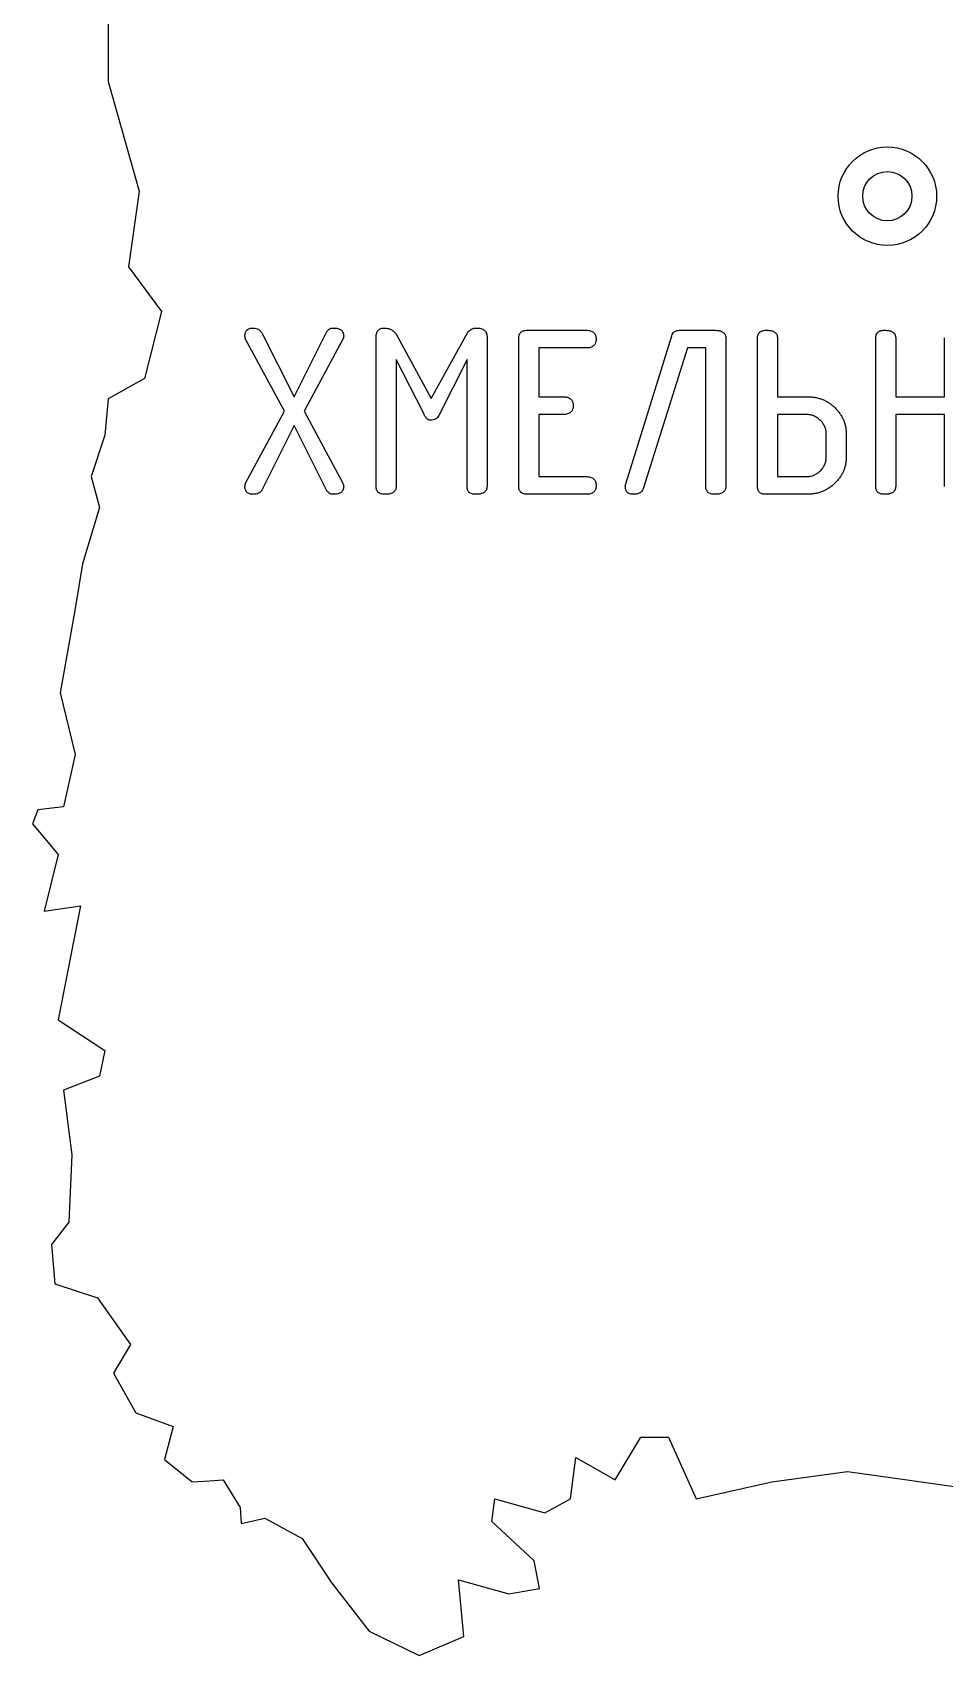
# Model space of a CAD drawing. Header units: millimetres. Extents: x -3142.1 to -3087.9, y 8892.6 to 8992.
# Drawn here: x -3142.07 to -3114.29, y 8892.56 to 8942.01 of the extents above; entities that cross this region are included whole.
import ezdxf

# ---------------------------------------------------------------- set-up
doc = ezdxf.new("R2010")
doc.units = ezdxf.units.MM

msp = doc.modelspace()

# ---------------------------------------------------------------- linework, layer by layer
at = {"color": 7, "linetype": 'Continuous', "lineweight": 25}
for p, q in [((-3139.765, 8942.624), (-3139.765, 8940.515)), ((-3139.765, 8940.515), (-3138.825, 8937.173)), ((-3138.825, 8937.173), (-3139.149, 8934.869)), ((-3139.149, 8934.869), (-3138.143, 8933.506)), ((-3138.143, 8933.506), (-3138.663, 8931.463)), ((-3134.396, 8930.469), (-3135.568, 8932.639)), ((-3135.065, 8932.819), (-3134.101, 8930.91)), ((-3134.101, 8930.91), (-3133.12, 8932.872)), ((-3132.633, 8932.639), (-3133.796, 8930.468)), ((-3131.605, 8928.178), (-3131.605, 8932.732)), ((-3131.001, 8932.831), (-3129.923, 8930.856)), ((-3129.923, 8930.856), (-3128.825, 8932.859)), ((-3128.226, 8932.732), (-3128.226, 8928.178)), ((-3127.26, 8928.177), (-3127.26, 8932.694)), ((-3126.99, 8932.936), (-3125.214, 8932.936)), ((-3124.003, 8928.251), (-3122.601, 8932.766)), ((-3122.368, 8932.936), (-3121.294, 8932.936)), ((-3120.956, 8932.694), (-3120.956, 8928.177)), ((-3119.99, 8928.177), (-3119.99, 8932.694)), ((-3119.382, 8932.699), (-3119.382, 8930.908)), ((-3116.388, 8928.177), (-3116.388, 8932.694)), ((-3115.78, 8932.699), (-3115.78, 8930.908)), ((-3114.294, 8930.908), (-3114.294, 8932.699)), ((-3130.164, 8930.414), (-3130.997, 8932.04)), ((-3130.997, 8932.04), (-3130.997, 8928.178)), ((-3128.834, 8932.04), (-3129.691, 8930.335)), ((-3128.834, 8928.178), (-3128.834, 8932.04)), ((-3125.214, 8932.395), (-3126.652, 8932.395)), ((-3126.652, 8932.395), (-3126.652, 8930.908)), ((-3122.124, 8932.395), (-3123.473, 8928.105)), ((-3121.564, 8932.395), (-3122.124, 8932.395)), ((-3121.564, 8928.174), (-3121.564, 8932.395)), ((-3138.663, 8931.463), (-3139.765, 8930.846)), ((-3139.765, 8930.846), (-3139.862, 8929.742)), ((-3126.652, 8930.908), (-3125.913, 8930.908)), ((-3119.382, 8930.908), (-3118.472, 8930.908)), ((-3115.78, 8930.908), (-3114.294, 8930.908)), ((-3135.568, 8928.299), (-3134.396, 8930.469)), ((-3134.101, 8930.029), (-3135.083, 8928.064)), ((-3133.12, 8928.065), (-3134.101, 8930.029)), ((-3133.796, 8930.468), (-3132.633, 8928.299)), ((-3126.652, 8930.368), (-3126.652, 8928.476)), ((-3125.913, 8930.368), (-3126.652, 8930.368)), ((-3118.505, 8930.368), (-3119.382, 8930.368)), ((-3119.382, 8930.368), (-3119.382, 8928.476)), ((-3114.294, 8930.368), (-3115.78, 8930.368)), ((-3115.78, 8930.368), (-3115.78, 8928.177)), ((-3114.294, 8928.177), (-3114.294, 8930.368)), ((-3139.862, 8929.742), (-3140.285, 8928.477)), ((-3117.895, 8929.085), (-3117.895, 8929.762)), ((-3117.287, 8929.779), (-3117.287, 8929.068)), ((-3140.285, 8928.477), (-3140.025, 8927.537)), ((-3126.652, 8928.476), (-3125.214, 8928.476)), ((-3119.382, 8928.476), (-3118.505, 8928.476)), ((-3125.214, 8927.936), (-3126.99, 8927.936)), ((-3118.496, 8927.936), (-3119.744, 8927.936)), ((-3140.025, 8927.537), (-3140.545, 8925.816)), ((-3140.545, 8925.816), (-3140.771, 8924.454)), ((-3140.771, 8924.454), (-3141.225, 8921.891)), ((-3141.225, 8921.891), (-3140.771, 8920.008)), ((-3140.771, 8920.008), (-3141.128, 8918.418)), ((-3141.906, 8918.321), (-3142.07, 8917.899)), ((-3141.128, 8918.418), (-3141.906, 8918.321)), ((-3142.07, 8917.899), (-3141.291, 8916.958)), ((-3141.291, 8916.958), (-3141.713, 8915.239)), ((-3141.713, 8915.239), (-3140.609, 8915.401)), ((-3140.609, 8915.401), (-3141.291, 8911.93)), ((-3141.291, 8911.93), (-3139.862, 8910.988)), ((-3139.862, 8910.988), (-3140.025, 8910.209)), ((-3140.025, 8910.209), (-3141.128, 8909.788)), ((-3141.128, 8909.788), (-3140.869, 8907.808)), ((-3140.869, 8907.808), (-3140.966, 8905.765)), ((-3140.966, 8905.765), (-3141.486, 8905.083)), ((-3141.486, 8905.083), (-3141.388, 8903.883)), ((-3141.388, 8903.883), (-3140.09, 8903.461)), ((-3140.09, 8903.461), (-3139.084, 8902.033)), ((-3139.084, 8902.033), (-3139.603, 8901.157)), ((-3139.603, 8901.157), (-3138.922, 8899.957)), ((-3138.922, 8899.957), (-3137.787, 8899.535)), ((-3137.787, 8899.535), (-3138.046, 8898.529)), ((-3124.321, 8897.912), (-3123.542, 8899.211)), ((-3123.542, 8899.211), (-3122.699, 8899.211)), ((-3122.699, 8899.211), (-3121.854, 8897.328)), ((-3138.046, 8898.529), (-3137.202, 8897.848)), ((-3125.684, 8897.328), (-3125.521, 8898.593)), ((-3125.521, 8898.593), (-3124.321, 8897.912)), ((-3137.202, 8897.848), (-3136.683, 8897.879)), ((-3136.683, 8897.879), (-3136.261, 8897.912)), ((-3136.261, 8897.912), (-3135.742, 8897.068)), ((-3119.551, 8897.848), (-3117.248, 8898.17)), ((-3117.248, 8898.17), (-3115.43, 8897.912)), ((-3115.43, 8897.912), (-3113.646, 8897.653)), ((-3121.854, 8897.328), (-3119.551, 8897.848)), ((-3135.742, 8897.068), (-3135.71, 8896.581)), ((-3128.084, 8896.647), (-3127.987, 8897.328)), ((-3127.987, 8897.328), (-3126.462, 8896.906)), ((-3126.462, 8896.906), (-3125.684, 8897.328)), ((-3135.71, 8896.581), (-3134.996, 8896.744)), ((-3134.996, 8896.744), (-3133.86, 8896.127)), ((-3126.787, 8895.446), (-3128.084, 8896.647)), ((-3133.86, 8896.127), (-3132.952, 8894.764)), ((-3126.624, 8894.603), (-3126.787, 8895.446)), ((-3132.952, 8894.764), (-3131.817, 8893.305)), ((-3129.091, 8894.862), (-3127.566, 8894.44)), ((-3128.928, 8893.143), (-3129.091, 8894.862)), ((-3127.566, 8894.44), (-3126.624, 8894.603)), ((-3131.817, 8893.305), (-3130.291, 8892.558)), ((-3130.291, 8892.558), (-3128.928, 8893.143))]:
    msp.add_line(p, q, dxfattribs=at)
for radius in [1.5, 0.75]:
    msp.add_circle((-3116.035, 8937.018), radius, dxfattribs=at)
for points, knots in [([(-3135.6, 8932.759), (-3135.599, 8932.778), (-3135.597, 8932.814), (-3135.586, 8932.865), (-3135.566, 8932.908), (-3135.537, 8932.943), (-3135.501, 8932.971), (-3135.456, 8932.991), (-3135.404, 8933), (-3135.366, 8933.002), (-3135.346, 8933.003)], [0, 0, 0, 0, 0.141873, 0.268346, 0.384373, 0.492402, 0.604548, 0.721869, 0.8529, 1, 1, 1, 1]), ([(-3135.346, 8933.003), (-3135.316, 8933.001), (-3135.258, 8932.997), (-3135.177, 8932.961), (-3135.111, 8932.9), (-3135.08, 8932.847), (-3135.065, 8932.819)], [0, 0, 0, 0, 0.254283, 0.488042, 0.731719, 1, 1, 1, 1]), ([(-3133.12, 8932.872), (-3133.107, 8932.892), (-3133.084, 8932.93), (-3133.034, 8932.972), (-3132.976, 8932.999), (-3132.934, 8933.002), (-3132.913, 8933.003)], [0, 0, 0, 0, 0.2709176, 0.5183552, 0.7516456, 1, 1, 1, 1]), ([(-3132.913, 8933.003), (-3132.888, 8933.002), (-3132.841, 8933), (-3132.775, 8932.991), (-3132.718, 8932.972), (-3132.672, 8932.944), (-3132.635, 8932.909), (-3132.61, 8932.866), (-3132.595, 8932.815), (-3132.593, 8932.778), (-3132.592, 8932.759)], [0, 0, 0, 0, 0.163448, 0.307793, 0.43427, 0.549766, 0.655419, 0.762636, 0.875353, 1, 1, 1, 1]), ([(-3131.605, 8932.732), (-3131.604, 8932.753), (-3131.603, 8932.793), (-3131.589, 8932.849), (-3131.571, 8932.898), (-3131.54, 8932.937), (-3131.502, 8932.967), (-3131.455, 8932.988), (-3131.401, 8933.001), (-3131.362, 8933.002), (-3131.341, 8933.003)], [0, 0, 0, 0, 0.146397, 0.276321, 0.39524, 0.506272, 0.615393, 0.730848, 0.856032, 1, 1, 1, 1]), ([(-3131.341, 8933.003), (-3131.308, 8933.001), (-3131.243, 8932.998), (-3131.151, 8932.963), (-3131.068, 8932.908), (-3131.024, 8932.857), (-3131.001, 8932.831)], [0, 0, 0, 0, 0.250197, 0.492211, 0.737031, 1, 1, 1, 1]), ([(-3128.825, 8932.859), (-3128.806, 8932.882), (-3128.77, 8932.924), (-3128.704, 8932.968), (-3128.633, 8932.999), (-3128.583, 8933.002), (-3128.558, 8933.003)], [0, 0, 0, 0, 0.275792, 0.524661, 0.759907, 1, 1, 1, 1]), ([(-3128.558, 8933.003), (-3128.532, 8933.002), (-3128.483, 8933.001), (-3128.415, 8932.988), (-3128.357, 8932.968), (-3128.308, 8932.938), (-3128.27, 8932.899), (-3128.245, 8932.85), (-3128.229, 8932.793), (-3128.227, 8932.753), (-3128.226, 8932.732)], [0, 0, 0, 0, 0.159829, 0.298144, 0.422337, 0.536642, 0.643437, 0.753428, 0.870149, 1, 1, 1, 1]), ([(-3135.568, 8932.639), (-3135.577, 8932.658), (-3135.595, 8932.696), (-3135.598, 8932.738), (-3135.6, 8932.759)], [0, 0, 0, 0, 0.506812, 1, 1, 1, 1]), ([(-3132.592, 8932.759), (-3132.595, 8932.742), (-3132.601, 8932.699), (-3132.621, 8932.661), (-3132.633, 8932.639)], [0, 0, 0, 0, 0.412672, 1, 1, 1, 1]), ([(-3127.26, 8932.694), (-3127.259, 8932.713), (-3127.258, 8932.749), (-3127.245, 8932.799), (-3127.224, 8932.842), (-3127.193, 8932.877), (-3127.154, 8932.904), (-3127.107, 8932.923), (-3127.051, 8932.933), (-3127.011, 8932.935), (-3126.99, 8932.936)], [0, 0, 0, 0, 0.137647, 0.258494, 0.372178, 0.480267, 0.591683, 0.71253, 0.847139, 1, 1, 1, 1]), ([(-3125.214, 8932.936), (-3125.19, 8932.935), (-3125.144, 8932.933), (-3125.08, 8932.921), (-3125.025, 8932.9), (-3124.98, 8932.87), (-3124.945, 8932.831), (-3124.92, 8932.783), (-3124.907, 8932.726), (-3124.905, 8932.686), (-3124.904, 8932.665)], [0, 0, 0, 0, 0.154879, 0.291993, 0.412667, 0.525781, 0.633715, 0.744971, 0.865082, 1, 1, 1, 1]), ([(-3124.904, 8932.665), (-3124.905, 8932.644), (-3124.907, 8932.604), (-3124.92, 8932.548), (-3124.945, 8932.5), (-3124.98, 8932.46), (-3125.025, 8932.431), (-3125.08, 8932.409), (-3125.144, 8932.397), (-3125.19, 8932.396), (-3125.214, 8932.395)], [0, 0, 0, 0, 0.134918, 0.255029, 0.366285, 0.474219, 0.587333, 0.708007, 0.845121, 1, 1, 1, 1]), ([(-3122.601, 8932.766), (-3122.591, 8932.791), (-3122.572, 8932.84), (-3122.518, 8932.897), (-3122.447, 8932.93), (-3122.395, 8932.934), (-3122.368, 8932.936)], [0, 0, 0, 0, 0.262469, 0.499999, 0.736656, 1, 1, 1, 1]), ([(-3121.294, 8932.936), (-3121.267, 8932.935), (-3121.218, 8932.933), (-3121.148, 8932.923), (-3121.089, 8932.904), (-3121.041, 8932.878), (-3121.002, 8932.843), (-3120.975, 8932.8), (-3120.958, 8932.749), (-3120.957, 8932.713), (-3120.956, 8932.694)], [0, 0, 0, 0, 0.167863, 0.314847, 0.444187, 0.55924, 0.665232, 0.770656, 0.878794, 1, 1, 1, 1]), ([(-3119.99, 8932.694), (-3119.989, 8932.713), (-3119.988, 8932.749), (-3119.975, 8932.799), (-3119.954, 8932.842), (-3119.923, 8932.877), (-3119.884, 8932.904), (-3119.836, 8932.923), (-3119.78, 8932.933), (-3119.741, 8932.935), (-3119.72, 8932.936)], [0, 0, 0, 0, 0.137647, 0.258494, 0.372178, 0.480267, 0.591683, 0.71253, 0.847139, 1, 1, 1, 1]), ([(-3119.72, 8932.936), (-3119.693, 8932.935), (-3119.643, 8932.935), (-3119.574, 8932.922), (-3119.515, 8932.906), (-3119.467, 8932.879), (-3119.427, 8932.845), (-3119.401, 8932.803), (-3119.384, 8932.753), (-3119.383, 8932.718), (-3119.382, 8932.699)], [0, 0, 0, 0, 0.169138, 0.31769, 0.447411, 0.563411, 0.668766, 0.773154, 0.880041, 1, 1, 1, 1]), ([(-3116.388, 8932.694), (-3116.388, 8932.713), (-3116.387, 8932.749), (-3116.373, 8932.799), (-3116.353, 8932.842), (-3116.322, 8932.877), (-3116.283, 8932.904), (-3116.235, 8932.923), (-3116.179, 8932.933), (-3116.139, 8932.935), (-3116.118, 8932.936)], [0, 0, 0, 0, 0.137647, 0.258494, 0.372178, 0.480267, 0.591683, 0.71253, 0.847139, 1, 1, 1, 1]), ([(-3116.118, 8932.936), (-3116.092, 8932.935), (-3116.042, 8932.935), (-3115.973, 8932.922), (-3115.913, 8932.906), (-3115.865, 8932.879), (-3115.826, 8932.845), (-3115.8, 8932.803), (-3115.783, 8932.753), (-3115.781, 8932.718), (-3115.78, 8932.699)], [0, 0, 0, 0, 0.169138, 0.31769, 0.447411, 0.563411, 0.668766, 0.773154, 0.880041, 1, 1, 1, 1]), ([(-3125.913, 8930.908), (-3125.889, 8930.908), (-3125.843, 8930.906), (-3125.779, 8930.894), (-3125.724, 8930.873), (-3125.679, 8930.843), (-3125.644, 8930.804), (-3125.619, 8930.756), (-3125.606, 8930.699), (-3125.604, 8930.659), (-3125.603, 8930.638)], [0, 0, 0, 0, 0.154879, 0.2919934, 0.4126675, 0.5257811, 0.6337152, 0.7449713, 0.8650823, 1, 1, 1, 1]), ([(-3125.603, 8930.638), (-3125.604, 8930.617), (-3125.606, 8930.577), (-3125.619, 8930.52), (-3125.644, 8930.473), (-3125.679, 8930.433), (-3125.724, 8930.404), (-3125.779, 8930.382), (-3125.843, 8930.37), (-3125.889, 8930.369), (-3125.913, 8930.368)], [0, 0, 0, 0, 0.134918, 0.255029, 0.366285, 0.474219, 0.587333, 0.708007, 0.845121, 1, 1, 1, 1]), ([(-3118.472, 8930.908), (-3118.43, 8930.907), (-3118.348, 8930.905), (-3118.228, 8930.89), (-3118.114, 8930.862), (-3118.004, 8930.825), (-3117.901, 8930.776), (-3117.802, 8930.717), (-3117.71, 8930.648), (-3117.624, 8930.568), (-3117.546, 8930.481), (-3117.476, 8930.391), (-3117.418, 8930.297), (-3117.37, 8930.2), (-3117.333, 8930.099), (-3117.306, 8929.995), (-3117.29, 8929.888), (-3117.288, 8929.815), (-3117.287, 8929.779)], [0, 0, 0, 0, 0.068553, 0.134718, 0.199196, 0.262339, 0.325176, 0.387392, 0.45124, 0.516135, 0.581066, 0.643176, 0.703903, 0.762828, 0.821593, 0.880297, 0.939565, 1, 1, 1, 1]), ([(-3129.951, 8930.194), (-3129.972, 8930.197), (-3130.015, 8930.203), (-3130.072, 8930.251), (-3130.122, 8930.323), (-3130.149, 8930.382), (-3130.164, 8930.414)], [0, 0, 0, 0, 0.188109, 0.400794, 0.667824, 1, 1, 1, 1]), ([(-3129.691, 8930.335), (-3129.705, 8930.313), (-3129.733, 8930.271), (-3129.797, 8930.227), (-3129.87, 8930.197), (-3129.923, 8930.195), (-3129.951, 8930.194)], [0, 0, 0, 0, 0.251637, 0.487003, 0.730723, 1, 1, 1, 1]), ([(-3117.895, 8929.762), (-3117.897, 8929.802), (-3117.902, 8929.881), (-3117.937, 8929.994), (-3117.995, 8930.099), (-3118.073, 8930.191), (-3118.166, 8930.269), (-3118.271, 8930.328), (-3118.386, 8930.361), (-3118.465, 8930.366), (-3118.505, 8930.368)], [0, 0, 0, 0, 0.1257421, 0.2483729, 0.3698227, 0.4987248, 0.6269159, 0.7508402, 0.8731555, 1, 1, 1, 1]), ([(-3118.505, 8928.476), (-3118.465, 8928.478), (-3118.385, 8928.483), (-3118.27, 8928.517), (-3118.165, 8928.574), (-3118.072, 8928.652), (-3117.994, 8928.745), (-3117.936, 8928.85), (-3117.902, 8928.965), (-3117.898, 8929.045), (-3117.895, 8929.085)], [0, 0, 0, 0, 0.127409, 0.249209, 0.372084, 0.499736, 0.627388, 0.750791, 0.872591, 1, 1, 1, 1]), ([(-3117.287, 8929.068), (-3117.288, 8929.031), (-3117.29, 8928.958), (-3117.306, 8928.85), (-3117.334, 8928.745), (-3117.371, 8928.643), (-3117.42, 8928.545), (-3117.479, 8928.451), (-3117.551, 8928.36), (-3117.63, 8928.274), (-3117.718, 8928.195), (-3117.812, 8928.125), (-3117.913, 8928.067), (-3118.019, 8928.019), (-3118.13, 8927.98), (-3118.247, 8927.955), (-3118.37, 8927.938), (-3118.453, 8927.936), (-3118.496, 8927.936)], [0, 0, 0, 0, 0.060227, 0.119296, 0.17794, 0.236484, 0.295417, 0.355663, 0.418124, 0.482181, 0.5467, 0.610183, 0.673076, 0.735382, 0.798979, 0.864168, 0.930615, 1, 1, 1, 1]), ([(-3135.6, 8928.179), (-3135.598, 8928.2), (-3135.595, 8928.241), (-3135.577, 8928.279), (-3135.568, 8928.299)], [0, 0, 0, 0, 0.488924, 1, 1, 1, 1]), ([(-3135.346, 8927.936), (-3135.366, 8927.936), (-3135.404, 8927.938), (-3135.456, 8927.948), (-3135.501, 8927.967), (-3135.537, 8927.995), (-3135.566, 8928.03), (-3135.586, 8928.074), (-3135.597, 8928.124), (-3135.599, 8928.16), (-3135.6, 8928.179)], [0, 0, 0, 0, 0.1471, 0.278131, 0.395452, 0.507598, 0.615627, 0.731654, 0.858127, 1, 1, 1, 1]), ([(-3135.083, 8928.064), (-3135.096, 8928.045), (-3135.122, 8928.005), (-3135.185, 8927.965), (-3135.261, 8927.939), (-3135.317, 8927.937), (-3135.346, 8927.936)], [0, 0, 0, 0, 0.229638, 0.461567, 0.710825, 1, 1, 1, 1]), ([(-3132.913, 8927.936), (-3132.934, 8927.937), (-3132.976, 8927.94), (-3133.033, 8927.967), (-3133.084, 8928.008), (-3133.108, 8928.045), (-3133.12, 8928.065)], [0, 0, 0, 0, 0.24901, 0.482916, 0.728367, 1, 1, 1, 1]), ([(-3132.592, 8928.179), (-3132.593, 8928.16), (-3132.595, 8928.124), (-3132.61, 8928.073), (-3132.635, 8928.029), (-3132.672, 8927.994), (-3132.718, 8927.967), (-3132.775, 8927.948), (-3132.841, 8927.938), (-3132.888, 8927.936), (-3132.913, 8927.936)], [0, 0, 0, 0, 0.124647, 0.237364, 0.344581, 0.450234, 0.56573, 0.692207, 0.836552, 1, 1, 1, 1]), ([(-3132.633, 8928.299), (-3132.621, 8928.276), (-3132.602, 8928.238), (-3132.595, 8928.197), (-3132.592, 8928.179)], [0, 0, 0, 0, 0.592113, 1, 1, 1, 1]), ([(-3131.334, 8927.936), (-3131.356, 8927.936), (-3131.395, 8927.938), (-3131.451, 8927.948), (-3131.499, 8927.967), (-3131.538, 8927.995), (-3131.569, 8928.03), (-3131.59, 8928.073), (-3131.603, 8928.123), (-3131.604, 8928.159), (-3131.605, 8928.178)], [0, 0, 0, 0, 0.152608, 0.286993, 0.407639, 0.520337, 0.628247, 0.739478, 0.862582, 1, 1, 1, 1]), ([(-3130.997, 8928.178), (-3130.997, 8928.159), (-3130.999, 8928.123), (-3131.015, 8928.072), (-3131.043, 8928.029), (-3131.081, 8927.994), (-3131.13, 8927.966), (-3131.189, 8927.948), (-3131.258, 8927.938), (-3131.308, 8927.936), (-3131.334, 8927.936)], [0, 0, 0, 0, 0.121044, 0.231161, 0.334558, 0.440408, 0.556408, 0.685575, 0.832362, 1, 1, 1, 1]), ([(-3128.564, 8927.936), (-3128.585, 8927.936), (-3128.625, 8927.938), (-3128.681, 8927.948), (-3128.729, 8927.967), (-3128.767, 8927.995), (-3128.798, 8928.03), (-3128.82, 8928.073), (-3128.832, 8928.123), (-3128.834, 8928.159), (-3128.834, 8928.178)], [0, 0, 0, 0, 0.152608, 0.286993, 0.407639, 0.520337, 0.628247, 0.739478, 0.862582, 1, 1, 1, 1]), ([(-3128.226, 8928.178), (-3128.227, 8928.159), (-3128.229, 8928.123), (-3128.245, 8928.072), (-3128.272, 8928.029), (-3128.311, 8927.994), (-3128.359, 8927.966), (-3128.419, 8927.948), (-3128.488, 8927.938), (-3128.538, 8927.936), (-3128.564, 8927.936)], [0, 0, 0, 0, 0.121044, 0.231161, 0.334558, 0.440408, 0.556408, 0.685575, 0.832362, 1, 1, 1, 1]), ([(-3126.99, 8927.936), (-3127.011, 8927.936), (-3127.051, 8927.938), (-3127.107, 8927.948), (-3127.154, 8927.967), (-3127.193, 8927.994), (-3127.224, 8928.029), (-3127.245, 8928.072), (-3127.258, 8928.122), (-3127.259, 8928.158), (-3127.26, 8928.177)], [0, 0, 0, 0, 0.152861, 0.28747, 0.408317, 0.519733, 0.627822, 0.741506, 0.862353, 1, 1, 1, 1]), ([(-3125.214, 8928.476), (-3125.19, 8928.475), (-3125.144, 8928.474), (-3125.08, 8928.462), (-3125.025, 8928.44), (-3124.98, 8928.411), (-3124.945, 8928.371), (-3124.92, 8928.324), (-3124.907, 8928.267), (-3124.905, 8928.227), (-3124.904, 8928.206)], [0, 0, 0, 0, 0.154879, 0.291993, 0.412667, 0.525781, 0.633715, 0.744971, 0.865082, 1, 1, 1, 1]), ([(-3124.904, 8928.206), (-3124.905, 8928.185), (-3124.907, 8928.145), (-3124.92, 8928.088), (-3124.945, 8928.04), (-3124.98, 8928.001), (-3125.025, 8927.971), (-3125.08, 8927.95), (-3125.144, 8927.938), (-3125.19, 8927.936), (-3125.214, 8927.936)], [0, 0, 0, 0, 0.1349177, 0.2550287, 0.3662848, 0.4742189, 0.5873325, 0.7080066, 0.845121, 1, 1, 1, 1]), ([(-3124.016, 8928.173), (-3124.014, 8928.186), (-3124.012, 8928.212), (-3124.006, 8928.238), (-3124.003, 8928.251)], [0, 0, 0, 0, 0.495741, 1, 1, 1, 1]), ([(-3123.762, 8927.936), (-3123.782, 8927.936), (-3123.819, 8927.938), (-3123.872, 8927.948), (-3123.916, 8927.968), (-3123.954, 8927.993), (-3123.981, 8928.028), (-3124.002, 8928.07), (-3124.013, 8928.119), (-3124.015, 8928.154), (-3124.016, 8928.173)], [0, 0, 0, 0, 0.149064, 0.281844, 0.400732, 0.511229, 0.620701, 0.735884, 0.85888, 1, 1, 1, 1]), ([(-3123.473, 8928.105), (-3123.484, 8928.08), (-3123.505, 8928.028), (-3123.572, 8927.972), (-3123.661, 8927.94), (-3123.726, 8927.937), (-3123.762, 8927.936)], [0, 0, 0, 0, 0.230196, 0.45606, 0.703188, 1, 1, 1, 1]), ([(-3121.294, 8927.936), (-3121.315, 8927.936), (-3121.355, 8927.938), (-3121.411, 8927.948), (-3121.458, 8927.967), (-3121.497, 8927.994), (-3121.528, 8928.028), (-3121.549, 8928.07), (-3121.562, 8928.12), (-3121.563, 8928.155), (-3121.564, 8928.174)], [0, 0, 0, 0, 0.153893, 0.28941, 0.411072, 0.52324, 0.630146, 0.742314, 0.863977, 1, 1, 1, 1]), ([(-3120.956, 8928.177), (-3120.957, 8928.158), (-3120.958, 8928.122), (-3120.975, 8928.071), (-3121.002, 8928.028), (-3121.041, 8927.993), (-3121.089, 8927.967), (-3121.148, 8927.948), (-3121.218, 8927.938), (-3121.267, 8927.936), (-3121.294, 8927.936)], [0, 0, 0, 0, 0.121206, 0.229344, 0.334768, 0.44076, 0.555813, 0.685153, 0.832137, 1, 1, 1, 1]), ([(-3119.744, 8927.936), (-3119.763, 8927.936), (-3119.8, 8927.938), (-3119.851, 8927.948), (-3119.894, 8927.967), (-3119.93, 8927.994), (-3119.957, 8928.03), (-3119.976, 8928.072), (-3119.988, 8928.122), (-3119.989, 8928.158), (-3119.99, 8928.177)], [0, 0, 0, 0, 0.1472986, 0.2756505, 0.3928141, 0.503399, 0.6118668, 0.7290304, 0.8553654, 1, 1, 1, 1]), ([(-3116.118, 8927.936), (-3116.139, 8927.936), (-3116.179, 8927.938), (-3116.235, 8927.948), (-3116.283, 8927.967), (-3116.322, 8927.994), (-3116.353, 8928.029), (-3116.373, 8928.072), (-3116.387, 8928.122), (-3116.388, 8928.158), (-3116.388, 8928.177)], [0, 0, 0, 0, 0.152861, 0.28747, 0.408317, 0.519733, 0.627822, 0.741506, 0.862353, 1, 1, 1, 1]), ([(-3115.78, 8928.177), (-3115.781, 8928.158), (-3115.783, 8928.122), (-3115.8, 8928.071), (-3115.826, 8928.028), (-3115.865, 8927.993), (-3115.914, 8927.967), (-3115.973, 8927.948), (-3116.042, 8927.938), (-3116.092, 8927.936), (-3116.118, 8927.936)], [0, 0, 0, 0, 0.121206, 0.229344, 0.334768, 0.44076, 0.555813, 0.685153, 0.832137, 1, 1, 1, 1])]:
    msp.add_open_spline(points, degree=3, knots=knots, dxfattribs=at)

doc.saveas('drawing.dxf')
